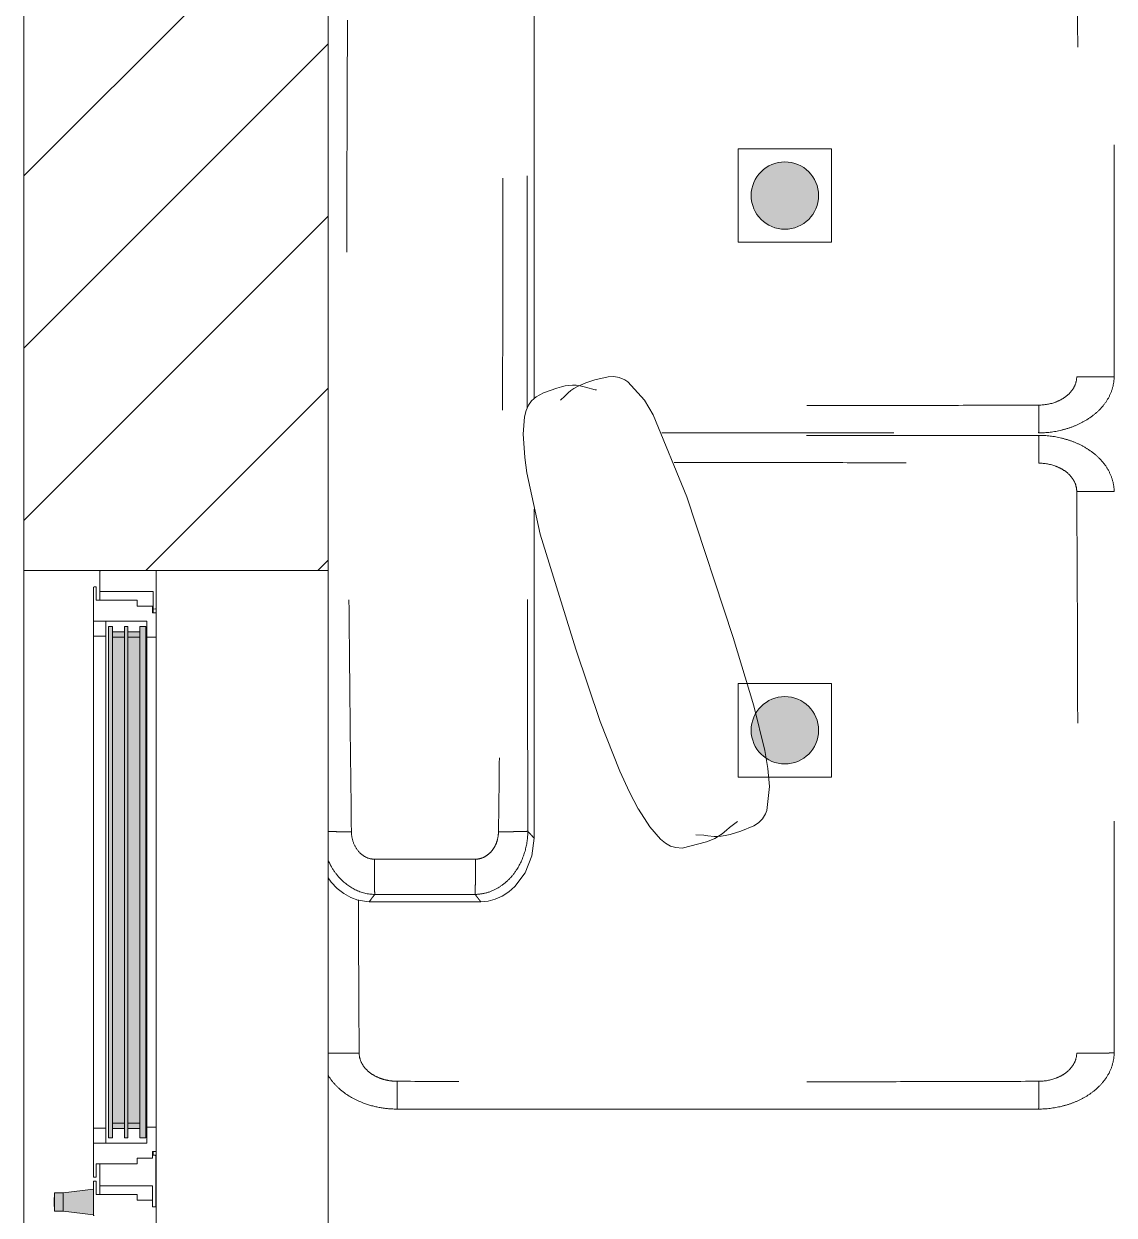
# Model space of a CAD drawing. Header units: millimetres. Extents: x 1680 to 166026, y 35966 to 91121.
# Drawn here: x 124690 to 126123, y 53628 to 55193 of the extents above; entities that cross this region are included whole.
import ezdxf

# ---------------------------------------------------------------- set-up
doc = ezdxf.new("R2010")
doc.units = ezdxf.units.MM
doc.linetypes.add('IMPORT-ACAD_ISO03W100', pattern=[762, 304.8, -457.2])
for name, color, linetype, lineweight in [('A-GENM', 13, 'Continuous', 18), ('A-GLAZ', 151, 'Continuous', 18), ('G-IMPT', 8, 'Continuous', 18)]:
    doc.layers.add(name, color=color, linetype=linetype, lineweight=lineweight)

# ---------------------------------------------------------------- blocks, each defined once
blk = doc.blocks.new('plan')
at = {"layer": 'A-GLAZ', "lineweight": 20, "true_color": 0x939598}
h = blk.add_hatch(color=252, dxfattribs=at)
h.paths.add_polyline_path([(495788.6, -205227.7), (495788.6, -204555.8), (495783.6, -204555.8), (495783.6, -205227.7)], flags=0)
h.paths.add_polyline_path([(495804.6, -205227.7), (495808.6, -205227.7), (495808.6, -204555.8), (495804.6, -204555.8), (495804.6, -205094.8)], flags=0)
h.paths.add_polyline_path([(495824.6, -205227.7), (495832.6, -205227.7), (495832.6, -204555.8), (495824.6, -204555.8), (495824.6, -205094.8)], flags=0)
h = blk.add_hatch(color=252, dxfattribs=at)
h.paths.add_polyline_path([(495788.6, -205215.7), (495804.6, -205215.7), (495804.6, -205208.7), (495788.6, -205208.7)], flags=0)
h.paths.add_polyline_path([(495808.6, -205215.7), (495824.6, -205215.7), (495824.6, -205208.7), (495808.6, -205208.7)], flags=0)
h.paths.add_polyline_path([(495808.6, -204569.8), (495824.6, -204569.8), (495824.6, -204562.8), (495808.6, -204562.8)], flags=0)
h.paths.add_polyline_path([(495804.6, -204569.8), (495804.6, -204562.8), (495788.6, -204562.8), (495788.6, -204569.8)], flags=0)
for points in [[(495804.6, -205208.7), (495804.6, -204569.8), (495788.6, -204569.8), (495788.6, -205208.7)], [(495824.6, -205208.7), (495824.6, -204569.8), (495808.6, -204569.8), (495808.6, -205208.7)], [(495723.9, -205324.1), (495723.9, -205300.3), (495712.4, -205300.7), (495712.4, -205324.1)], [(495763.6, -205329.2), (495763.5, -205295.3), (495729, -205299.7), (495723.9, -205300.7), (495723.9, -205324.1), (495763.6, -205329.2)], [(495712.1, -205318.2), (495712.4, -205318.2), (495712.1, -205316.7)]]:
    blk.add_hatch(color=252, dxfattribs=at).paths.add_polyline_path(points, flags=0)
at = {"color": 252, "lineweight": 20, "true_color": 0x939598}
for p, q in [((495672.1, -201602.2), (495672.1, -204482.2)), ((496072.1, -204482.2), (496072.1, -202172.2)), ((495672.1, -204482.2), (495772.9, -204482.2)), ((495672.1, -206082.2), (495672.1, -204482.2)), ((495845.3, -204482.2), (496072.1, -204482.2)), ((496072.1, -204482.2), (496072.1, -206082.2))]:
    blk.add_line(p, q, dxfattribs=at)
at = {"color": 252, "linetype": 'Continuous', "lineweight": 20, "true_color": 0x939598}
for p, q in [((495672.1, -203963.7), (496072.1, -203563.7)), ((495672.1, -204190), (496072.1, -203790)), ((495672.1, -204416.3), (496072.1, -204016.3)), ((495832.4, -204482.2), (496072.1, -204242.6)), ((496058.7, -204482.2), (496072.1, -204468.8))]:
    blk.add_line(p, q, dxfattribs=at)
at = {"layer": 'A-GENM', "color": 252, "linetype": 'IMPORT-ACAD_ISO03W100', "lineweight": 20, "true_color": 0x939598}
for p, q in [((496147.6, -204861.6), (496132.9, -204861.6)), ((496162.4, -204861.6), (496147.6, -204861.6)), ((496177.1, -204861.6), (496162.4, -204861.6)), ((496191.9, -204861.6), (496177.1, -204861.6)), ((496206.6, -204861.6), (496191.9, -204861.6)), ((496221.4, -204861.6), (496206.6, -204861.6)), ((496236.1, -204861.6), (496221.4, -204861.6)), ((496250.9, -204861.6), (496236.1, -204861.6)), ((496265.6, -204861.6), (496250.9, -204861.6)), ((496159.8, -205190), (496162.9, -205190)), ((496162.9, -205190), (496256.5, -205190)), ((496256.5, -205190), (496350.2, -205190)), ((496350.2, -205190), (496443.8, -205190)), ((496443.8, -205190), (496537.4, -205190)), ((496537.4, -205190), (496631.1, -205190)), ((496631.1, -205190), (496724.7, -205190)), ((496724.7, -205190), (496818.3, -205190)), ((496818.3, -205190), (496912, -205190)), ((496912, -205190), (497005.6, -205190)), ((497005.6, -205190), (497008.7, -205190))]:
    blk.add_line(p, q, dxfattribs=at)
for points in [[(496102.6, -204825.6), (496101.9, -204765.5), (496100.5, -204645.5), (496098.9, -204465.4), (496097.5, -204285.3), (496096.7, -204105.1), (496096.7, -203925), (496097.5, -203744.9), (496098.9, -203564.8), (496100.6, -203384.7), (496102, -203264.6), (496102.6, -203204.6)], [(496295.9, -203204.6), (496296.5, -203264.6), (496297.9, -203384.7), (496299.6, -203564.8), (496301, -203744.9), (496301.8, -203925), (496301.8, -204105.1), (496301, -204285.3), (496299.6, -204465.4), (496298, -204645.5), (496296.6, -204765.5), (496295.9, -204825.6)], [(497063.8, -204227.7), (497061.2, -204227.7), (497058.4, -204227.7), (497055.7, -204227.7)], [(497079.1, -204227.7), (497074.4, -204227.7), (497069.1, -204227.7), (497063.8, -204227.7)], [(497091.8, -204227.6), (497089.9, -204227.7), (497086.1, -204227.7), (497081.3, -204227.7), (497078.8, -204227.7)], [(497096.7, -204227.6), (497095.2, -204227.6), (497093.7, -204227.6), (497091.9, -204227.6)], [(497100.6, -204227.6), (497099.5, -204227.6), (497098.2, -204227.6), (497096.7, -204227.6)], [(497103.3, -204227.6), (497102.6, -204227.6), (497101.7, -204227.6), (497100.6, -204227.6)], [(497104.9, -204227.5), (497104.6, -204227.5), (497104.1, -204227.5), (497103.3, -204227.6)], [(497005.8, -204271.8), (497005.8, -204269.5), (497005.8, -204267.2), (497005.8, -204264.8)], [(497005.7, -204296.3), (497005.7, -204295.4), (497005.7, -204294.3), (497005.8, -204293.1)], [(497005.7, -204298.7), (497005.7, -204298), (497005.7, -204297.2), (497005.7, -204296.3)], [(497005.7, -204300.3), (497005.7, -204299.9), (497005.7, -204299.4), (497005.7, -204298.7)], [(497005.6, -204301.3), (497005.6, -204301.1), (497005.6, -204300.8), (497005.7, -204300.3)], [(497005.7, -204305.5), (497005.6, -204305.1), (497005.6, -204304.8), (497005.6, -204304.6)], [(497005.7, -204307.2), (497005.7, -204306.5), (497005.7, -204305.9), (497005.7, -204305.5)], [(497005.7, -204309.6), (497005.7, -204308.7), (497005.7, -204307.9), (497005.7, -204307.2)], [(497005.8, -204312.8), (497005.7, -204311.6), (497005.7, -204310.6), (497005.7, -204309.6)], [(497005.8, -204341.1), (497005.8, -204338.7), (497005.8, -204336.3), (497005.8, -204334.1)], [(497055.7, -204378.2), (497058.4, -204378.2), (497061.2, -204378.2), (497063.8, -204378.2)], [(497063.8, -204378.2), (497069.2, -204378.2), (497074.4, -204378.2), (497079.1, -204378.2)], [(497079.1, -204378.2), (497081.5, -204378.2), (497086, -204378.2), (497089.9, -204378.2), (497091.8, -204378.2)], [(497091.8, -204378.2), (497093.6, -204378.2), (497095.3, -204378.2), (497096.7, -204378.3)], [(497096.7, -204378.3), (497098.2, -204378.3), (497099.4, -204378.3), (497100.6, -204378.3)], [(497100.6, -204378.3), (497101.7, -204378.3), (497102.7, -204378.3), (497103.3, -204378.3)], [(497103.3, -204378.3), (497104.1, -204378.3), (497104.6, -204378.3), (497104.9, -204378.4)], [(496295.9, -204825.6), (496295.8, -204828.4), (496295.2, -204834.2), (496292.5, -204842.5), (496288.1, -204850), (496281.9, -204856.3), (496274.2, -204860.5), (496268.5, -204861.6), (496265.6, -204861.6)], [(496342.5, -204833.7), (496342.7, -204833.9), (496341.4, -204832.5), (496339.7, -204830.6)], [(496125.9, -204917.6), (496125.8, -204917.8), (496127, -204916.2), (496128.5, -204914.2)], [(496272.6, -204917.6), (496272.6, -204917.6), (496272.6, -204917.6), (496272.6, -204917.6)], [(496076.7, -205116.4), (496075, -205116.4), (496073.5, -205116.4), (496072.1, -205116.4)], [(496089.4, -205116.4), (496087, -205116.4), (496082.5, -205116.4), (496078.6, -205116.4), (496076.7, -205116.4)], [(496104.7, -205116.4), (496099.3, -205116.4), (496094.1, -205116.4), (496089.4, -205116.4)], [(496112.8, -205116.4), (496110.1, -205116.4), (496107.3, -205116.4), (496104.7, -205116.4)], [(496162.7, -205153.5), (496158.9, -205153.5), (496151.2, -205152.8), (496140.1, -205149.8), (496129.8, -205144.8), (496120.9, -205137.4), (496114.5, -205127.8), (496112.8, -205120.3), (496112.8, -205116.4)], [(497063.8, -205116.4), (497061.2, -205116.4), (497058.4, -205116.4), (497055.7, -205116.4)], [(497079.1, -205116.4), (497074.4, -205116.4), (497069.1, -205116.4), (497063.8, -205116.4)], [(497091.8, -205116.4), (497089.9, -205116.4), (497086.1, -205116.4), (497081.3, -205116.4), (497078.8, -205116.4)], [(497096.7, -205116.4), (497095.2, -205116.4), (497093.7, -205116.4), (497091.9, -205116.4)], [(497100.6, -205116.3), (497099.5, -205116.3), (497098.2, -205116.3), (497096.7, -205116.4)], [(497103.3, -205116.3), (497102.6, -205116.3), (497101.7, -205116.3), (497100.6, -205116.3)], [(497104.9, -205116.3), (497104.6, -205116.3), (497104.1, -205116.3), (497103.3, -205116.3)], [(497005.8, -205153.5), (496974.6, -205153.6), (496912.1, -205153.8), (496818.5, -205154), (496724.8, -205154.2), (496631.1, -205154.3), (496537.4, -205154.3), (496443.7, -205154.2), (496350, -205154), (496256.4, -205153.8), (496193.9, -205153.6), (496162.7, -205153.5)], [(496162.7, -205153.5), (496162.7, -205155.9), (496162.7, -205158.3), (496162.7, -205160.5)], [(497005.8, -205153.5), (497005.8, -205155.9), (497005.8, -205158.3), (497005.8, -205160.5)], [(496162.7, -205181.8), (496162.8, -205183), (496162.8, -205184.2), (496162.8, -205185.2)], [(496162.8, -205185), (496162.8, -205186), (496162.8, -205186.8), (496162.8, -205187.4)], [(496162.8, -205187.4), (496162.8, -205188.1), (496162.8, -205188.5), (496162.8, -205188.9)], [(496162.8, -205189.1), (496162.9, -205189.5), (496162.9, -205189.8), (496162.9, -205190)], [(497005.7, -205189.1), (497005.6, -205189.5), (497005.6, -205189.8), (497005.6, -205190)], [(497005.8, -205181.8), (497005.8, -205183), (497005.7, -205184.2), (497005.7, -205185.2)], [(497005.7, -205185), (497005.7, -205186), (497005.7, -205186.8), (497005.7, -205187.4)], [(497005.7, -205187.4), (497005.7, -205188.1), (497005.7, -205188.5), (497005.7, -205188.9)]]:
    blk.add_open_spline(points, degree=3, dxfattribs=at)
for points, knots in [([(497055.7, -203489.5), (497055.9, -203516.8), (497056.2, -203571.5), (497056.6, -203653.5), (497056.9, -203735.5), (497057, -203817.6), (497057, -203899.6), (497056.8, -204009), (497056.4, -204118.3), (497055.9, -204200.3), (497055.7, -204227.7)], [0, 0, 0, 0, 0.111111, 0.222222, 0.333333, 0.444444, 0.555556, 0.666667, 0.888889, 1, 1, 1, 1]), ([(497104.9, -204227.5), (497104.9, -204202.9), (497104.8, -204153.7), (497104.8, -204055.3), (497104.7, -203932.4), (497104.7, -203784.8), (497104.8, -203637.2), (497104.9, -203538.8), (497104.9, -203489.6)], [0, 0, 0, 0, 0.1, 0.2, 0.4, 0.6, 0.8, 1, 1, 1, 1]), ([(496333.7, -204268.4), (496333.7, -204214), (496333.6, -204039.5), (496333.6, -203814.9), (496333.8, -203644.6), (496333.9, -203594.4)], [0.3435952, 0.3435952, 0.3435952, 0.3435952, 0.4444444, 0.6666667, 0.75975, 0.75975, 0.75975, 0.75975]), ([(497005.6, -204301.3), (497015.7, -204301.3), (497030.9, -204299.5), (497050.2, -204293.6), (497064.1, -204287.3), (497076.9, -204279.1), (497088.2, -204268.9), (497097.3, -204256.7), (497103.3, -204242.6), (497104.8, -204232.6), (497104.9, -204227.5)], [0, 0, 0, 0, 0.222222, 0.333333, 0.444444, 0.555556, 0.666667, 0.777778, 0.888889, 1, 1, 1, 1]), ([(497055.7, -204227.7), (497055.7, -204231.5), (497054, -204239.1), (497047.6, -204248.7), (497038.6, -204256), (497024.9, -204262.8), (497013.5, -204264.7), (497005.8, -204264.8)], [0, 0, 0, 0, 0.166667, 0.333333, 0.5, 0.666667, 1, 1, 1, 1]), ([(497005.8, -204264.8), (496974.6, -204264.9), (496912.1, -204265.1), (496818.5, -204265.3), (496724.8, -204265.5), (496631.1, -204265.6), (496553.6, -204265.6), (496507.3, -204265.5), (496492.2, -204265.5)], [0, 0, 0, 0, 0.1111111, 0.2222222, 0.3333333, 0.4444444, 0.5555556, 0.6091787, 0.6091787, 0.6091787, 0.6091787]), ([(497005.8, -204293.1), (497005.8, -204291.9), (497005.8, -204287.8), (497005.8, -204280.6), (497005.8, -204274.1), (497005.8, -204271.8)], [-0.5555556, -0.5555556, -0.5555556, -0.5555556, -0.4444444, -0.2222222, -0.1111111, -0.1111111, -0.1111111, -0.1111111]), ([(496510.7, -204301.2), (496519.6, -204301.2), (496591, -204301.2), (496755.9, -204301.2), (496912, -204301.3), (497005.6, -204301.3)], [0.4127424, 0.4127424, 0.4127424, 0.4127424, 0.4444444, 0.6666667, 1, 1, 1, 1]), ([(497005.6, -204304.6), (496974.4, -204304.6), (496912, -204304.6), (496787.1, -204304.6), (496653.9, -204304.7), (496551.8, -204304.7), (496512.2, -204304.7)], [0, 0, 0, 0, 0.1111111, 0.2222222, 0.4444444, 0.5855526, 0.5855526, 0.5855526, 0.5855526]), ([(497104.9, -204378.4), (497104.8, -204373.3), (497103.3, -204363.2), (497097.3, -204349.2), (497088.2, -204337), (497076.9, -204326.8), (497064.1, -204318.6), (497050.2, -204312.3), (497030.9, -204306.4), (497015.7, -204304.6), (497005.6, -204304.6)], [0, 0, 0, 0, 0.111111, 0.222222, 0.333333, 0.444444, 0.555556, 0.666667, 0.777778, 1, 1, 1, 1]), ([(497005.8, -204334.1), (497005.8, -204332.9), (497005.8, -204328.5), (497005.8, -204322.5), (497005.8, -204316.7), (497005.8, -204314), (497005.8, -204312.8)], [-0.8888889, -0.8888889, -0.8888889, -0.8888889, -0.8333333, -0.6666667, -0.5555556, -0.4444444, -0.4444444, -0.4444444, -0.4444444]), ([(496526.8, -204340.3), (496530.3, -204340.3), (496565.1, -204340.3), (496631.1, -204340.3), (496724.8, -204340.4), (496818.5, -204340.6), (496912.1, -204340.8), (496974.6, -204341), (497005.8, -204341.1)], [0.431852, 0.431852, 0.431852, 0.431852, 0.4444444, 0.5555556, 0.6666667, 0.7777778, 0.8888889, 1, 1, 1, 1]), ([(497005.8, -204341.1), (497013.5, -204341.2), (497024.9, -204343.1), (497038.6, -204349.8), (497047.6, -204357.1), (497054, -204366.8), (497055.7, -204374.4), (497055.7, -204378.2)], [0, 0, 0, 0, 0.333333, 0.5, 0.666667, 0.833333, 1, 1, 1, 1]), ([(496334.4, -204824.9), (496334.3, -204764.9), (496334.1, -204645), (496333.9, -204489.1), (496333.8, -204393.3), (496333.8, -204357.4)], [0, 0, 0, 0, 0.1111111, 0.2222222, 0.2886365, 0.2886365, 0.2886365, 0.2886365]), ([(497055.7, -204378.2), (497055.9, -204405.5), (497056.2, -204460.2), (497056.6, -204542.2), (497056.9, -204624.3), (497057, -204706.3), (497057, -204788.3), (497056.8, -204897.7), (497056.4, -205007.1), (497055.9, -205089.1), (497055.7, -205116.4)], [0, 0, 0, 0, 0.111111, 0.222222, 0.333333, 0.444444, 0.555556, 0.666667, 0.888889, 1, 1, 1, 1]), ([(497104.9, -205116.3), (497104.9, -205091.7), (497104.8, -205042.5), (497104.8, -204944.1), (497104.7, -204821.1), (497104.7, -204673.5), (497104.8, -204525.9), (497104.9, -204427.5), (497104.9, -204378.4)], [0, 0, 0, 0, 0.1, 0.2, 0.4, 0.6, 0.8, 1, 1, 1, 1]), ([(496072.1, -204825.2), (496072.4, -204825.2), (496074, -204825.3), (496077, -204825.3), (496081.5, -204825.4), (496086.4, -204825.5), (496091.6, -204825.5), (496097.1, -204825.5), (496100.8, -204825.5), (496102.6, -204825.6)], [0.367271, 0.367271, 0.367271, 0.367271, 0.4, 0.5, 0.6, 0.7, 0.8, 0.9, 1, 1, 1, 1]), ([(496132.9, -204861.6), (496129, -204861.6), (496121.4, -204859.7), (496111.3, -204851.8), (496104.4, -204840), (496102.7, -204830.4), (496102.6, -204825.6)], [0, 0, 0, 0, 0.222222, 0.444444, 0.722222, 1, 1, 1, 1]), ([(496334.4, -204824.9), (496334.4, -204833.7), (496331.9, -204851.4), (496322.4, -204872.9), (496310, -204888.6), (496296.9, -204899.1), (496281.7, -204906.1), (496270.7, -204907.8), (496265.2, -204907.9)], [0.0000002, 0.0000002, 0.0000002, 0.0000002, 0.2222222, 0.4444444, 0.5833333, 0.7222222, 0.8611111, 1, 1, 1, 1]), ([(496334.4, -204824.9), (496334.2, -204824.9), (496333.4, -204825), (496330.7, -204825.1), (496326.7, -204825.2), (496321.5, -204825.3), (496317, -204825.4), (496312.1, -204825.5), (496305.2, -204825.5), (496299.6, -204825.5), (496295.9, -204825.6)], [0.0001339, 0.0001339, 0.0001339, 0.0001339, 0.1, 0.2, 0.4, 0.5, 0.6, 0.7, 0.8, 1, 1, 1, 1]), ([(496334.4, -204824.9), (496335.6, -204826.2), (496337.3, -204828.1), (496339.3, -204830.2), (496340.1, -204831.1), (496340.5, -204831.6)], [0, 0, 0, 0, 0.125, 0.1875, 0.25, 0.25, 0.25, 0.25]), ([(496340.5, -204831.6), (496340.9, -204832), (496341.5, -204832.7), (496342.2, -204833.5), (496342.6, -204833.8), (496342.6, -204833.8), (496342.5, -204833.7)], [0.2530779, 0.2530779, 0.2530779, 0.2530779, 0.3125, 0.375, 0.4375, 0.5, 0.5, 0.5, 0.5]), ([(496133.3, -204907.9), (496133.3, -204907.5), (496133.2, -204906.2), (496133.1, -204902), (496133.1, -204895.7), (496133, -204888.1), (496132.9, -204881.9), (496132.9, -204875.3), (496132.9, -204868.5), (496132.9, -204863.9), (496132.9, -204861.6)], [0, 0, 0, 0, 0.1111111, 0.2222222, 0.4444444, 0.5555556, 0.6666667, 0.7777778, 0.8888889, 1, 1, 1, 1]), ([(496265.2, -204907.9), (496265.2, -204907.5), (496265.3, -204906.2), (496265.3, -204903), (496265.4, -204898.8), (496265.5, -204892.1), (496265.6, -204880), (496265.6, -204868.5), (496265.6, -204861.6)], [0, 0, 0, 0, 0.1111111, 0.2222222, 0.3333333, 0.4444444, 0.6666667, 1, 1, 1, 1]), ([(496133.3, -204907.9), (496124.4, -204907.8), (496106.9, -204903.4), (496088.2, -204888.9), (496077.6, -204874.3), (496073.5, -204866.2), (496072.1, -204863)], [0, 0, 0, 0, 0.2222222, 0.4444444, 0.5833333, 0.6719397, 0.6719397, 0.6719397, 0.6719397]), ([(496133.3, -204907.9), (496132.2, -204909.3), (496130.6, -204911.3), (496128.8, -204913.6), (496128.1, -204914.6), (496127.8, -204915.1)], [0, 0, 0, 0, 0.125, 0.1875, 0.25, 0.25, 0.25, 0.25]), ([(496133.3, -204907.9), (496148, -204907.9), (496169.9, -204907.8), (496199.3, -204907.8), (496221.2, -204907.8), (496239.6, -204907.8), (496252.4, -204907.9), (496258.8, -204907.9), (496262.5, -204907.9), (496264.3, -204907.9), (496265.2, -204907.9)], [0, 0, 0, 0, 0.333333, 0.5, 0.666667, 0.833333, 0.916667, 0.958333, 0.979167, 1, 1, 1, 1]), ([(496270.7, -204915.1), (496270.6, -204914.9), (496270.3, -204914.6), (496269.6, -204913.7), (496268.6, -204912.4), (496267.1, -204910.4), (496265.9, -204908.8), (496265.2, -204907.9)], [0.8, 0.8, 0.8, 0.8, 0.825, 0.85, 0.9, 0.95, 0.9999477, 0.9999477, 0.9999477, 0.9999477]), ([(496112.8, -205116.4), (496112.6, -205089.1), (496112.3, -205034.4), (496112, -204967.3), (496111.8, -204927.5), (496111.8, -204915.1)], [0, 0, 0, 0, 0.1111111, 0.2222222, 0.2727624, 0.2727624, 0.2727624, 0.2727624]), ([(496127.7, -204915.2), (496127.4, -204915.6), (496126.8, -204916.4), (496126.2, -204917.2), (496125.9, -204917.7), (496125.9, -204917.6), (496126, -204917.6)], [0.2529262, 0.2529262, 0.2529262, 0.2529262, 0.3125, 0.375, 0.4375, 0.5, 0.5, 0.5, 0.5]), ([(496272.5, -204917.6), (496272.6, -204917.6), (496272.7, -204917.7), (496272.6, -204917.6), (496272.5, -204917.5), (496272.4, -204917.4), (496272.4, -204917.3), (496272.3, -204917.2), (496272.2, -204917.2), (496272.2, -204917.1), (496272.1, -204917), (496272, -204916.8), (496271.9, -204916.6), (496271.7, -204916.4), (496271.5, -204916), (496271.1, -204915.6), (496270.9, -204915.3), (496270.8, -204915.2)], [0.4, 0.4, 0.4, 0.4, 0.45, 0.5, 0.525, 0.55, 0.575, 0.5875, 0.6, 0.6125, 0.625, 0.65, 0.675, 0.7, 0.75, 0.775, 0.7970917, 0.7970917, 0.7970917, 0.7970917]), ([(497005.6, -205190), (497015.7, -205190), (497030.9, -205188.2), (497050.2, -205182.3), (497064.1, -205176.1), (497076.9, -205167.9), (497088.2, -205157.6), (497097.3, -205145.4), (497103.3, -205131.4), (497104.8, -205121.3), (497104.9, -205116.3)], [0, 0, 0, 0, 0.222222, 0.333333, 0.444444, 0.555556, 0.666667, 0.777778, 0.888889, 1, 1, 1, 1]), ([(497055.7, -205116.4), (497055.7, -205120.2), (497054, -205127.8), (497047.6, -205137.5), (497038.6, -205144.8), (497024.9, -205151.5), (497013.5, -205153.5), (497005.8, -205153.5)], [0, 0, 0, 0, 0.166667, 0.333333, 0.5, 0.666667, 1, 1, 1, 1]), ([(496072.1, -205145.7), (496074.5, -205149.8), (496080.5, -205157.8), (496095.4, -205171.3), (496115.7, -205182.1), (496140.2, -205188.7), (496155.3, -205190), (496162.9, -205190)], [0.2272169, 0.2272169, 0.2272169, 0.2272169, 0.3333333, 0.4444444, 0.6666667, 0.8333333, 1, 1, 1, 1]), ([(496162.7, -205160.5), (496162.7, -205161.1), (496162.7, -205164.5), (496162.7, -205170.2), (496162.7, -205176.8), (496162.7, -205180.2), (496162.7, -205181.8)], [-0.8888889, -0.8888889, -0.8888889, -0.8888889, -0.8611111, -0.7222222, -0.5833333, -0.4444444, -0.4444444, -0.4444444, -0.4444444]), ([(497005.8, -205160.5), (497005.8, -205161.1), (497005.8, -205164.5), (497005.8, -205170.2), (497005.8, -205176.8), (497005.8, -205180.2), (497005.8, -205181.8)], [-0.8888889, -0.8888889, -0.8888889, -0.8888889, -0.8611111, -0.7222222, -0.5833333, -0.4444444, -0.4444444, -0.4444444, -0.4444444])]:
    blk.add_open_spline(points, degree=3, knots=knots, dxfattribs=at)
at = {"layer": 'A-GLAZ', "color": 252, "lineweight": 20, "true_color": 0x939598}
for p, q in [((495772.1, -204483), (495772.1, -204509.8)), ((495845.3, -204482.2), (495772.9, -204482.2)), ((495846.1, -204532), (495846.1, -204483)), ((495763.6, -204504.5), (495763.6, -204547.9)), ((495767.1, -204503.7), (495764.4, -204503.7)), ((495767.1, -204521.2), (495767.1, -204503.7)), ((495772.1, -204509.8), (495842.1, -204509.8)), ((495772.1, -204509.8), (495772.1, -204521.2)), ((495842.1, -204509.8), (495842.1, -204532.8)), ((495821.1, -204521.2), (495767.1, -204521.2)), ((495821.1, -204528.9), (495821.1, -204521.2)), ((495841.1, -204528.9), (495821.1, -204528.9)), ((495841.1, -204537.8), (495841.1, -204528.9)), ((495842.1, -204532.8), (495845.3, -204532.7)), ((495842.1, -204532.8), (495842.1, -204537.8)), ((495846.1, -204538.6), (495846.1, -204532)), ((495763.6, -204547.9), (495763.6, -204549.5)), ((495763.6, -204549.5), (495763.6, -204567.5)), ((495764.4, -204548.7), (495833.6, -204548.7)), ((495779.7, -204548.7), (495764.4, -204548.7)), ((495779.7, -204568.3), (495779.7, -204548.7)), ((495833.6, -204548.7), (495833.6, -204569.8)), ((495845.3, -204537.8), (495841.1, -204537.8)), ((495846.1, -204569), (495846.1, -204538.6)), ((495788.6, -204555.8), (495783.6, -204555.8)), ((495783.6, -204555.8), (495783.6, -205227.7)), ((495788.6, -205227.7), (495788.6, -204555.8)), ((495804.6, -204562.8), (495788.6, -204562.8)), ((495788.6, -204562.8), (495788.6, -204569.8)), ((495808.6, -204555.8), (495804.6, -204555.8)), ((495804.6, -204555.8), (495804.6, -205227.7)), ((495804.6, -204569.8), (495804.6, -204562.8)), ((495808.6, -205227.7), (495808.6, -204555.8)), ((495824.6, -204562.8), (495808.6, -204562.8)), ((495808.6, -204562.8), (495808.6, -204569.8)), ((495832.6, -204555.8), (495824.6, -204555.8)), ((495824.6, -204555.8), (495824.6, -205227.7)), ((495824.6, -204569.8), (495824.6, -204562.8)), ((495832.6, -205227.7), (495832.6, -204555.8)), ((495763.6, -204567.5), (495763.6, -205216)), ((495764.4, -204568.3), (495779.7, -204568.3)), ((495779.7, -205215.2), (495779.7, -204568.3)), ((495788.6, -204569.8), (495804.6, -204569.8)), ((495808.6, -204569.8), (495824.6, -204569.8)), ((495833.6, -204569.8), (495845.3, -204569.8)), ((495833.6, -204569.8), (495833.6, -205213.7)), ((495846.1, -205214.5), (495846.1, -204569)), ((495763.6, -205216), (495763.6, -205233.9)), ((495779.7, -205215.2), (495764.4, -205215.2)), ((495779.7, -205234.7), (495779.7, -205215.2)), ((495804.6, -205208.7), (495788.6, -205208.7)), ((495788.6, -205208.7), (495788.6, -205215.7)), ((495788.6, -205215.7), (495804.6, -205215.7)), ((495804.6, -205215.7), (495804.6, -205208.7)), ((495824.6, -205208.7), (495808.6, -205208.7)), ((495808.6, -205208.7), (495808.6, -205215.7)), ((495808.6, -205215.7), (495824.6, -205215.7)), ((495824.6, -205215.7), (495824.6, -205208.7)), ((495845.3, -205213.7), (495833.6, -205213.7)), ((495833.6, -205213.7), (495833.6, -205234.7)), ((495846.1, -205244.9), (495846.1, -205214.5)), ((495763.6, -205233.9), (495763.6, -205235.5)), ((495763.6, -205235.5), (495763.6, -205278.9)), ((495833.6, -205234.7), (495764.4, -205234.7)), ((495764.4, -205234.7), (495779.7, -205234.7)), ((495783.6, -205227.7), (495788.6, -205227.7)), ((495804.6, -205227.7), (495808.6, -205227.7)), ((495824.6, -205227.7), (495832.6, -205227.7)), ((495841.1, -205254.6), (495841.1, -205245.7)), ((495841.1, -205245.7), (495845.3, -205245.7)), ((495841.1, -205250.7), (495841.1, -205254.6)), ((495844.6, -205250.7), (495841.1, -205250.7)), ((495842.1, -205245.7), (495842.1, -205250.7)), ((495845.4, -205317.9), (495845.4, -205251.5)), ((495846.1, -205319.2), (495846.1, -205244.9)), ((495767.1, -205279.7), (495767.1, -205262.2)), ((495767.1, -205262.2), (495821.1, -205262.2)), ((495821.1, -205262.2), (495772.1, -205262.2)), ((495772.1, -205262.2), (495772.1, -205290.7)), ((495821.1, -205262.2), (495821.1, -205254.6)), ((495821.1, -205254.6), (495841.1, -205254.6)), ((495841.1, -205254.6), (495821.1, -205254.6)), ((495821.1, -205254.6), (495821.1, -205262.2)), ((495763.6, -205285.5), (495763.6, -205295.2)), ((495764.4, -205279.7), (495767.1, -205279.7)), ((495767.1, -205284.7), (495764.4, -205284.7)), ((495767.1, -205302.2), (495767.1, -205284.7)), ((495723.9, -205300.3), (495712.4, -205300.3)), ((495712.4, -205300.7), (495712.4, -205300.3)), ((495712.4, -205301.7), (495712.4, -205300.7)), ((495763.6, -205295.2), (495723.9, -205300.3)), ((495723.9, -205301), (495723.9, -205300.3)), ((495723.9, -205302.8), (495723.9, -205301)), ((495763.6, -205295.2), (495763.6, -205329.2)), ((495772.1, -205290.7), (495841.1, -205290.7)), ((495772.1, -205290.7), (495772.1, -205302.2)), ((495841.1, -205290.7), (495841.1, -205318.7)), ((495712.4, -205306.4), (495712.1, -205306.4)), ((495712.4, -205306.4), (495712.1, -205306.4)), ((495712.1, -205307.1), (495712.1, -205306.4)), ((495712.1, -205307.8), (495712.1, -205306.4)), ((495712.1, -205306.4), (495712.1, -205307.8)), ((495712.4, -205306.4), (495712.1, -205306.4)), ((495712.1, -205307.8), (495712.1, -205307.1)), ((495712.4, -205307.1), (495712.1, -205307.1)), ((495712.1, -205307.7), (495712.1, -205307.7)), ((495712.1, -205318.2), (495712.1, -205307.8)), ((495712.4, -205303.3), (495712.4, -205301.7)), ((495712.4, -205305.5), (495712.4, -205303.3)), ((495712.4, -205308), (495712.4, -205305.5)), ((495712.4, -205310.8), (495712.4, -205308)), ((495712.4, -205313.7), (495712.4, -205310.8)), ((495712.4, -205316.5), (495712.4, -205313.7)), ((495712.4, -205319), (495712.4, -205316.5)), ((495723.9, -205305.9), (495723.9, -205302.8)), ((495723.9, -205310), (495723.9, -205305.9)), ((495723.9, -205314.5), (495723.9, -205310)), ((495723.9, -205318.6), (495723.9, -205314.5)), ((495821.1, -205302.2), (495767.1, -205302.2)), ((495821.1, -205309.9), (495821.1, -205302.2)), ((495841.1, -205309.9), (495821.1, -205309.9)), ((495841.1, -205318.7), (495841.1, -205309.9)), ((495712.1, -205318.2), (495712.4, -205318.2)), ((495712.4, -205318.2), (495712.1, -205318.2)), ((495712.4, -205321.1), (495712.4, -205319)), ((495712.4, -205322.8), (495712.4, -205321.1)), ((495712.4, -205323.8), (495712.4, -205322.8)), ((495712.4, -205324.1), (495712.4, -205323.8)), ((495712.4, -205324.1), (495723.9, -205324.1)), ((495723.9, -205321.7), (495723.9, -205318.6)), ((495723.9, -205323.5), (495723.9, -205321.7)), ((495723.9, -205324.1), (495723.9, -205323.5)), ((495723.9, -205324.1), (495763.6, -205329.2)), ((495763.6, -205329.2), (495763.6, -205330.5)), ((495845.3, -205318.7), (495841.1, -205318.7)), ((495841.1, -205318.7), (495844.6, -205318.7)), ((495846.1, -205350), (495846.1, -205319.5))]:
    blk.add_line(p, q, dxfattribs=at)
for centre, start, end in [((495772.9, -204483), 90, 180), ((495845.3, -204483), 0, 90), ((495764.4, -204504.5), 90, 180), ((495845.3, -204532), 266.2624, 0), ((495764.4, -204547.9), 180, 270), ((495764.4, -204549.5), 90, 180), ((495845.3, -204538.6), 0, 90), ((495764.4, -204567.5), 180, 270), ((495845.3, -204569), 270, 0), ((495764.4, -205216), 90, 180), ((495845.3, -205214.5), 0, 90), ((495764.4, -205233.9), 180, 270), ((495764.4, -205235.5), 90, 180), ((495844.6, -205251.5), 0, 90), ((495845.3, -205244.9), 270, 0), ((495764.4, -205278.9), 180, 270), ((495764.4, -205285.5), 90, 180), ((495764.4, -205328.9), 180, 270), ((495844.6, -205317.9), 270, 0), ((495845.3, -205319.5), 0, 90)]:
    blk.add_arc(centre, 0.8, start, end, dxfattribs=at)
at = {"layer": 'G-IMPT', "color": 252, "lineweight": 20, "true_color": 0x939598}
for p, q in [((496342.6, -203598.8), (496342.6, -203806)), ((496342.6, -203806), (496342.6, -204110.8)), ((496342.6, -204110.8), (496342.6, -204256.1)), ((496410.7, -204235.6), (496403.7, -204238.4)), ((496422.5, -204231.7), (496410.7, -204235.6)), ((496439.9, -204227.5), (496422.5, -204231.7)), ((496447.5, -204227.3), (496439.9, -204227.5)), ((496454.6, -204228.6), (496447.5, -204227.3)), ((496462, -204231.8), (496454.6, -204228.6)), ((496465.8, -204234.3), (496462, -204231.8)), ((496487.6, -204258.3), (496465.8, -204234.3)), ((496355.1, -204248.6), (496345.3, -204253.8)), ((496372.5, -204242.6), (496355.1, -204248.6)), ((496378.5, -204240.9), (496372.5, -204242.6)), ((496383.6, -204239.7), (496378.5, -204240.9)), ((496387.5, -204248.6), (496381.6, -204254.4)), ((496388.5, -204239), (496383.6, -204239.7)), ((496391, -204245.8), (496387.5, -204248.6)), ((496393.2, -204238.7), (496388.5, -204239)), ((496394.7, -204243.2), (496391, -204245.8)), ((496398, -204238.8), (496393.2, -204238.7)), ((496398.8, -204240.8), (496394.7, -204243.2)), ((496403.3, -204239.5), (496398, -204238.8)), ((496403.7, -204238.4), (496398.8, -204240.8)), ((496410, -204241.1), (496403.3, -204239.5)), ((496423, -204244.7), (496410, -204241.1)), ((496424.7, -204244.7), (496423, -204244.7)), ((496335.2, -204264.9), (496332.2, -204271.8)), ((496339.4, -204259.1), (496335.2, -204264.9)), ((496345.3, -204253.8), (496339.4, -204259.1)), ((496378.8, -204257.2), (496377.4, -204258.3)), ((496381.6, -204254.4), (496378.8, -204257.2)), ((496499.3, -204277.8), (496487.6, -204258.3)), ((496330.1, -204280.3), (496328.4, -204302.9)), ((496332.2, -204271.8), (496330.1, -204280.3)), ((496543.4, -204385.3), (496499.3, -204277.8)), ((496328.4, -204302.9), (496330.3, -204333.2)), ((496330.3, -204333.2), (496330.3, -204333.6)), ((496333.1, -204353.9), (496330.3, -204333.6)), ((496350.8, -204434.4), (496333.1, -204353.9)), ((496604.1, -204570.2), (496543.4, -204385.3)), ((496342.6, -204401.6), (496342.6, -204415.6)), ((496342.6, -204415.6), (496342.6, -204720.4)), ((496397.6, -204585.6), (496350.8, -204434.4)), ((496631.4, -204660.2), (496604.1, -204570.2)), ((496429.5, -204680.5), (496397.6, -204585.6)), ((496645.8, -204718.6), (496631.4, -204660.2)), ((496455.2, -204745.8), (496429.5, -204680.5)), ((496342.6, -204720.4), (496342.6, -204833.8)), ((496649.9, -204742.2), (496645.8, -204718.6)), ((496468, -204773.4), (496455.2, -204745.8)), ((496649.9, -204742.2), (496652.1, -204766)), ((496652.1, -204766), (496648.5, -204797.8)), ((496479.5, -204795.2), (496468, -204773.4)), ((496479.8, -204795.7), (496479.5, -204795.2)), ((496494.7, -204819.1), (496479.8, -204795.7)), ((496648.5, -204797.8), (496646.9, -204801.9)), ((496609.8, -204812.2), (496599.4, -204820.1)), ((496637.7, -204813.7), (496631.3, -204817.9)), ((496642.8, -204808.5), (496637.7, -204813.7)), ((496646.9, -204801.9), (496642.8, -204808.5)), ((496508.8, -204835.4), (496494.7, -204819.1)), ((496565.7, -204830), (496555.3, -204829.8)), ((496571, -204830.8), (496565.7, -204830)), ((496579.4, -204831.6), (496571, -204830.8)), ((496584, -204831.6), (496579.4, -204831.6)), ((496585, -204831.5), (496580.2, -204834.2)), ((496588.7, -204831.3), (496584, -204831.6)), ((496589.8, -204828.3), (496585, -204831.5)), ((496593.8, -204830.5), (496588.7, -204831.3)), ((496595.6, -204823.6), (496589.8, -204828.3)), ((496600.1, -204829.1), (496593.8, -204830.5)), ((496599.4, -204820.1), (496595.6, -204823.6)), ((496614.5, -204824.7), (496600.1, -204829.1)), ((496631.3, -204817.9), (496614.5, -204824.7)), ((496339.5, -204857), (496342.6, -204833.8)), ((496515.5, -204840.7), (496508.8, -204835.4)), ((496521.9, -204844.3), (496515.5, -204840.7)), ((496529, -204846.4), (496521.9, -204844.3)), ((496537.2, -204846.9), (496529, -204846.4)), ((496569, -204838.7), (496537.2, -204846.9)), ((496575, -204836.5), (496569, -204838.7)), ((496580.2, -204834.2), (496575, -204836.5)), ((496330.8, -204879.4), (496339.5, -204857)), ((496072.1, -204886.1), (496076.1, -204891.8)), ((496076.1, -204891.8), (496083.9, -204900.1)), ((496317.5, -204897.3), (496330.8, -204879.4)), ((496083.9, -204900.1), (496092.5, -204906.8)), ((496092.5, -204906.8), (496101.7, -204912)), ((496300.8, -204910), (496309.5, -204904.4)), ((496309.5, -204904.4), (496317.5, -204897.3)), ((496101.7, -204912), (496111.2, -204915.5)), ((496111.2, -204915.5), (496125.9, -204917.6)), ((496272.6, -204917.6), (496125.9, -204917.6)), ((496272.6, -204917.6), (496282.2, -204916.6)), ((496282.2, -204916.6), (496291.7, -204914.1)), ((496291.7, -204914.1), (496300.8, -204910))]:
    blk.add_line(p, q, dxfattribs=at)
blk = doc.blocks.new('A$C513457DA')
at = {"lineweight": 13}
h = blk.add_hatch(color=20, dxfattribs=at)
h.set_gradient(color1=(255, 63, 0), one_color=1, tint=1, name='SPHERICAL')
h.paths.add_polyline_path([(0, 65.5, 1), (131.1, 65.5, 1)])
at = {"color": 7, "lineweight": 13}
blk.add_circle((65.5, 65.5, 13.2), 65.5, dxfattribs=at)
blk = doc.blocks.new('asdasdasda')
at = {"color": 7, "lineweight": 5}
blk.add_lwpolyline([(61.4, 61.4), (61.4, -61.4), (-61.4, -61.4), (-61.4, 61.4)], close=True, dxfattribs=at)
at = {"color": 7, "lineweight": 13, "xscale": -0.6762847886416495, "yscale": 0.6762847886416495, "zscale": 0.6762847886416495, "rotation": 180}
blk.add_blockref('A$C513457DA', (-44.3, 44.3, -9), dxfattribs=at)

msp = doc.modelspace()

# ---------------------------------------------------------------- block references
for name, p in [('plan', (-370982.2, 258957.2)), ('asdasdasda', (125690, 54967.8)), ('asdasdasda', (125690, 54265))]:
    msp.add_blockref(name, p)

doc.saveas('drawing.dxf')
